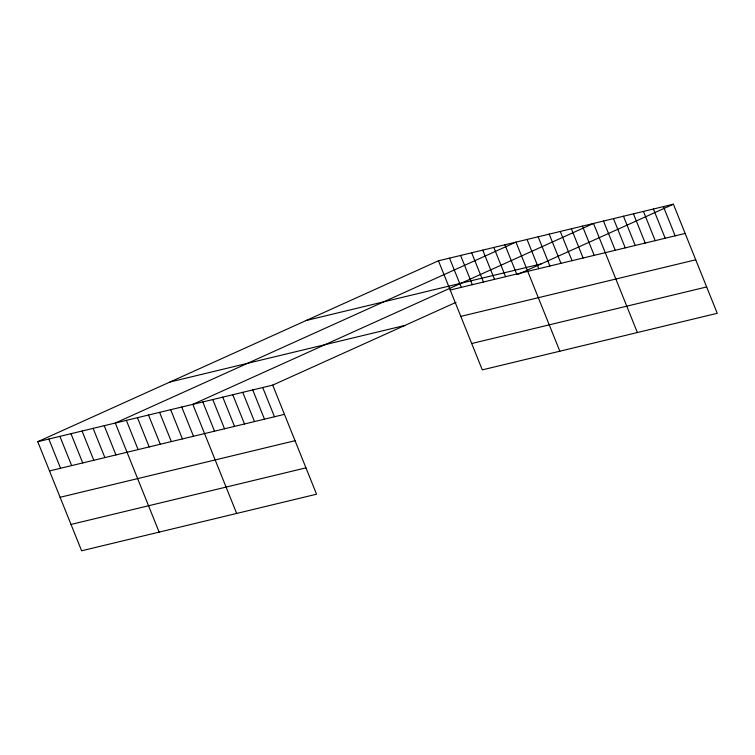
<?xml version="1.0" encoding="UTF-8"?>
<svg xmlns="http://www.w3.org/2000/svg" width="755" height="755" viewBox="0 0 755 755"><rect width="100%" height="100%" fill="white"/><g stroke="black" fill="none" stroke-linecap="round" stroke-linejoin="round"><path stroke-width="1.13" d="M37.75 441.703L272.697 385.125L316.553 494.204L81.606 550.791L37.75 441.703L438.447 260.796L673.394 204.209L717.25 313.297L482.303 369.875L438.447 260.796M272.697 385.125L456.02 302.349M517.751 274.48L673.394 204.209M306.219 320.498L541.165 263.91M450.197 290.024L685.144 233.437M169.979 382.002L404.935 325.424M460.795 316.373L695.742 259.795M471.705 343.525L706.661 286.947M49.5 470.931L284.456 414.353M60.098 497.29L295.045 440.703M71.008 524.442L305.964 467.855M663.409 206.615L675.159 235.843M653.424 209.022L665.174 238.25M643.439 211.419L655.189 240.656M633.454 213.825L645.204 243.063M623.47 216.232L635.219 245.46M613.485 218.639L625.234 247.866M603.5 221.045L615.249 250.273M637.371 332.53L593.515 223.452L192.818 404.359L236.674 513.447M582.435 226.113L594.185 255.35M571.365 228.784L583.115 258.012M560.285 231.445L572.035 260.683M549.206 234.116L560.956 263.344M538.136 236.787L549.885 266.015M527.056 239.448L538.806 268.686M559.832 351.207L515.976 242.119L115.288 423.036L159.135 532.115M504.906 244.79L516.656 274.018M493.827 247.451L505.576 276.689M482.747 250.122L494.506 279.35M471.677 252.793L483.426 282.021M460.597 255.454L472.347 284.692M449.527 258.125L461.277 287.353M262.712 387.523L274.471 416.76M252.727 389.929L264.476 419.157M242.742 392.336L254.492 421.564M232.757 394.742L244.507 423.97M222.772 397.149L234.522 426.377M212.787 399.546L224.537 428.783M202.802 401.953L214.552 431.19M181.738 407.03L193.488 436.258M170.668 409.691L182.417 438.929M159.588 412.362L171.338 441.59M148.508 415.033L160.268 444.261M137.438 417.694L149.188 446.932M126.359 420.365L138.108 449.593M104.209 425.697L115.959 454.935M93.129 428.368L104.879 457.596M82.059 431.039L93.809 460.267M70.979 433.7L82.729 462.938M59.9 436.371L71.65 465.599M48.83 439.032L60.579 468.27"/></g></svg>
